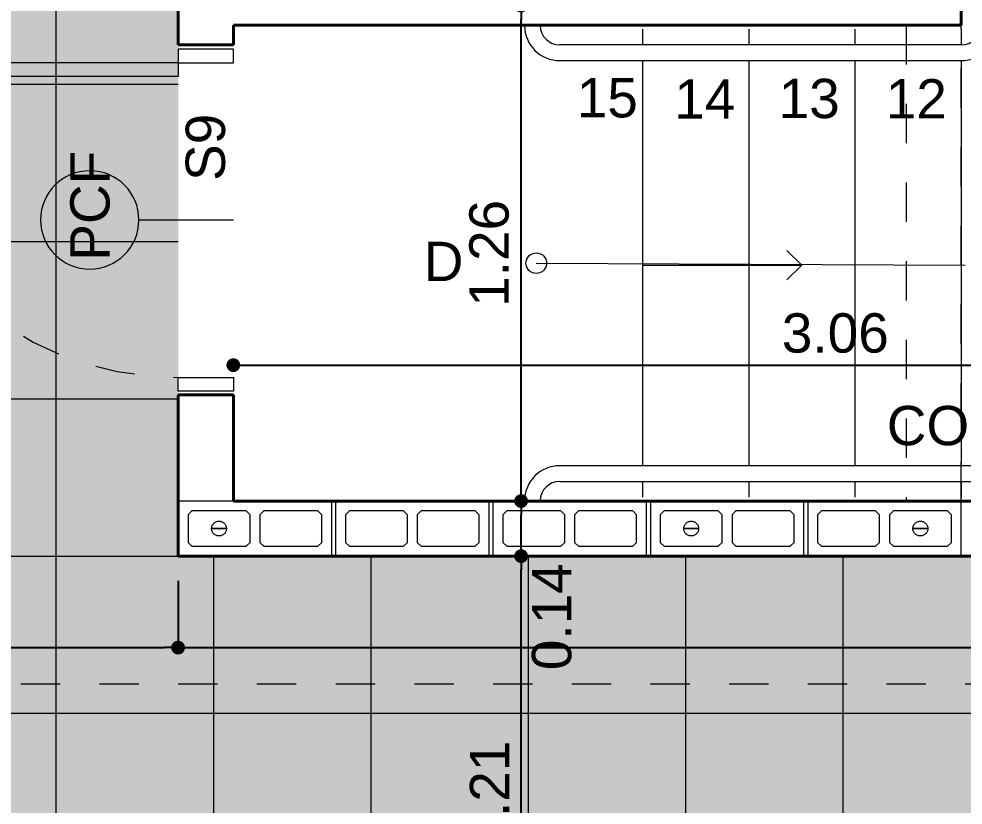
# Model space of a CAD drawing. Header units: millimetres. Extents: x 173 to 410, y -14 to 183.
# Drawn here: x 341.646 to 344.045, y -4.514 to -2.514 of the extents above; entities that cross this region are included whole.
import ezdxf
from ezdxf.enums import TextEntityAlignment as Align

# ---------------------------------------------------------------- set-up
doc = ezdxf.new("R2010")
doc.units = ezdxf.units.MM
doc.set_wipeout_variables(frame=1)
doc.linetypes.add('DASHDOT', pattern=[1, 0.5, -0.25, 0, -0.25])
doc.linetypes.add('HIDDEN', pattern=[0.05, 0.025, -0.025])
doc.layers.get('0').update_dxf_attribs({"color": 4})
for name, color, linetype, lineweight in [('ARQ Alvenaria', 201, 'Continuous', 40), ('ARQ Anotações', 2, 'Continuous', 5), ('ARQ Caixilharia', 140, 'Continuous', 9), ('ARQ Eixos', 8, 'DASHDOT', 5), ('ARQ Hachuras', 8, 'Continuous', 5), ('ARQ Projeções', 144, 'HIDDEN', 5), ('ARQ Visto', 152, 'Continuous', 13)]:
    doc.layers.add(name, color=color, linetype=linetype, lineweight=lineweight)
doc.layers.add('ARQ Forros', color=7, linetype='HIDDEN', lineweight=5, true_color=0xcacaca)
doc.layers.add('ARQ Pisos', color=9, linetype='Continuous', lineweight=5, true_color=0x808080)
doc.styles.get("Standard").update_dxf_attribs({"font": 'arial.ttf'})
doc.dimstyles.new('Executivo 1-50', dxfattribs={"dimtxt": 0.1, "dimasz": 0.035, "dimexe": 0, "dimexo": 0.0625, "dimgap": 0.03, "dimtad": 1, "dimzin": 0, "dimdsep": 46, "dimtxsty": 'Standard', "dimblk": 'DOT', "dimcen": 0.09, "dimclrd": 8, "dimclre": 8, "dimadec": 0, "dimazin": 0, "dimtfac": 1, "dimtix": 1, "dimtmove": 2, "dimatfit": 3, "dimldrblk": 'DOT', "dimfxl": 0.18, "dimfxlon": 1, "dimtolj": 1, "dimtzin": 0, "dimarcsym": 0})

# ---------------------------------------------------------------- blocks, each defined once
blk = doc.blocks.new('WALL_1022', base_point=(-1.4551, 0.355))
at = {"lineweight": 0, "ltscale": 8.36119}
blk.add_wipeout([(-1.4551, 0.355), (-2.4751, 0.355), (-2.4751, 0.315), (-1.4551, 0.315)], dxfattribs=at).dxf.layer = 'ARQ Visto'
at = {"layer": 'ARQ Visto', "lineweight": 13}
for p, q in [((-1.4551, 0.355), (-2.4751, 0.355)), ((-2.4751, 0.315), (-1.4551, 0.315))]:
    blk.add_line(p, q, dxfattribs=at)
blk = doc.blocks.new('WALL_1023', base_point=(-0.3451, -0.755))
at = {"lineweight": 0, "ltscale": 6.695508}
blk.add_wipeout([(-0.3451, -0.715), (-2.4751, -0.715), (-2.4751, -0.755), (-0.3451, -0.755)], dxfattribs=at).dxf.layer = 'ARQ Visto'
at = {"layer": 'ARQ Visto', "lineweight": 13}
for p, q in [((-0.3451, -0.715), (-2.4751, -0.715)), ((-2.4751, -0.755), (-0.3451, -0.755))]:
    blk.add_line(p, q, dxfattribs=at)
blk = doc.blocks.new('WALL_1025', base_point=(-2.5251, 0.4044))
at = {"layer": 'ARQ Visto', "lineweight": 13}
blk.add_line((-2.5251, 0.4044), (-2.5651, 0.404), dxfattribs=at)
for radius in [0.09, 0.05]:
    blk.add_arc((-2.4751, 0.405), radius, 180.6383, 270, dxfattribs=at)
blk = doc.blocks.new('WALL_1026', base_point=(-2.4751, -0.755))
at = {"layer": 'ARQ Visto', "lineweight": 13}
blk.add_line((-2.5651, -0.804), (-2.5251, -0.8044), dxfattribs=at)
for radius in [0.09, 0.05]:
    blk.add_arc((-2.4751, -0.805), radius, 90, 179.3617, dxfattribs=at)
blk = doc.blocks.new('WALL_1028', base_point=(-1.4551, 0.355))
at = {"layer": 'ARQ Visto', "lineweight": 13}
for radius in [0.09, 0.05]:
    blk.add_arc((-1.4551, 0.405), radius, 270, 0, dxfattribs=at)
blk = doc.blocks.new('LINE_92539', base_point=(-2.2651, -0.205))
at = {"layer": 'ARQ Visto', "lineweight": 13}
for p, q in [((-1.8605, -0.205), (-1.898, -0.1675)), ((-2.2651, -0.205), (-1.8605, -0.205)), ((-1.8605, -0.205), (-1.898, -0.2425))]:
    blk.add_line(p, q, dxfattribs=at)
blk = doc.blocks.new('_DOT')
at = {"color": 0, "linetype": 'ByBlock', "lineweight": -2}
blk.add_line((-0.5, 0), (-1, 0), dxfattribs=at)
at = {"color": 0, "linetype": 'ByBlock', "const_width": 0.5}
blk.add_lwpolyline([(-0.25, 0, 1), (0.25, 0, 1)], format="xyb", close=True, dxfattribs=at)
blk = doc.blocks.new('*D2115')
at = {"layer": 'ARQ Anotações', "color": 8, "lineweight": -2, "transparency": 16777216}
for p, q in [((343.102, -3.8804), (342.922, -3.8804)), ((342.922, -5.0554), (342.922, -3.9154)), ((343.102, -5.0904), (342.922, -5.0904))]:
    blk.add_line(p, q, dxfattribs=at)
at = {"layer": 'Defpoints', "color": 0, "transparency": 16777216}
for p in [(342.922, -3.8804), (345.4955, -3.8804), (343.3026, -5.0904)]:
    blk.add_point(p, dxfattribs=at)
at = {"layer": 'ARQ Anotações', "color": 8, "lineweight": -2, "transparency": 16777216, "xscale": 0.035, "yscale": 0.035, "zscale": 0.035}
for p, rotation in [((342.922, -3.8804), 90), ((342.922, -5.0904), 270)]:
    blk.add_blockref('_DOT', p, dxfattribs=dict(at, rotation=rotation))
at = {"layer": 'ARQ Anotações', "color": 0, "lineweight": 13, "transparency": 16777216, "insert": (342.8418, -4.4854), "char_height": 0.1, "attachment_point": 5, "rotation": 90}
blk.add_mtext('\\A1;1.21', dxfattribs=at)
blk = doc.blocks.new('*D2116')
at = {"layer": 'ARQ Anotações', "color": 8, "lineweight": -2, "transparency": 16777216}
for p, q in [((342.742, -3.7404), (342.922, -3.7404)), ((342.922, -3.8454), (342.922, -3.7754)), ((343.102, -3.8804), (342.922, -3.8804))]:
    blk.add_line(p, q, dxfattribs=at)
at = {"layer": 'Defpoints', "color": 0, "transparency": 16777216}
for p in [(342.1906, -3.7404), (342.922, -3.7404), (345.4955, -3.8804)]:
    blk.add_point(p, dxfattribs=at)
at = {"layer": 'ARQ Anotações', "color": 8, "lineweight": -2, "transparency": 16777216, "xscale": 0.035, "yscale": 0.035, "zscale": 0.035}
for p, rotation in [((342.922, -3.7404), 90), ((342.922, -3.8804), 270)]:
    blk.add_blockref('_DOT', p, dxfattribs=dict(at, rotation=rotation))
at = {"layer": 'ARQ Anotações', "color": 0, "lineweight": 13, "transparency": 16777216, "insert": (343.0002, -4.0344), "char_height": 0.1, "attachment_point": 5, "rotation": 90}
blk.add_mtext('\\A1;0.14', dxfattribs=at)
blk = doc.blocks.new('*D2117')
at = {"layer": 'ARQ Anotações', "color": 8, "lineweight": -2, "transparency": 16777216}
for p, q in [((342.983, -2.4804), (342.922, -2.4804)), ((342.922, -3.7054), (342.922, -2.5154)), ((343.102, -3.7404), (342.922, -3.7404))]:
    blk.add_line(p, q, dxfattribs=at)
at = {"layer": 'Defpoints', "color": 0, "transparency": 16777216}
for p in [(342.922, -2.4804), (343.0455, -2.4804), (345.2501, -3.7404)]:
    blk.add_point(p, dxfattribs=at)
at = {"layer": 'ARQ Anotações', "color": 8, "lineweight": -2, "transparency": 16777216, "xscale": 0.035, "yscale": 0.035, "zscale": 0.035}
for p, rotation in [((342.922, -2.4804), 90), ((342.922, -3.7404), 270)]:
    blk.add_blockref('_DOT', p, dxfattribs=dict(at, rotation=rotation))
at = {"layer": 'ARQ Anotações', "color": 0, "lineweight": 13, "transparency": 16777216, "insert": (342.841, -3.1104), "char_height": 0.1, "attachment_point": 5, "rotation": 90}
blk.add_mtext('\\A1;1.26', dxfattribs=at)
blk = doc.blocks.new('Folha 82')
for p, q in [((0.4, 0.8), (0.365, 0.8)), ((0.365, 0), (0.365, 0.8)), ((0.4, 0), (0.4, 0.8)), ((-0.435, 0), (-0.4, 0)), ((-0.435, -0.14), (-0.435, 0)), ((-0.4, 0), (-0.4, -0.14)), ((0.4, 0), (0.365, 0)), ((0.435, 0), (0.4, 0)), ((0.4, 0), (0.4, -0.14)), ((0.435, -0.14), (0.435, 0)), ((-0.4, -0.14), (-0.435, -0.14)), ((0.4, -0.14), (0.435, -0.14))]:
    blk.add_line(p, q)
at = {"layer": 'ARQ Projeções'}
blk.add_arc((0.4, 0), 0.8, 93.1802, 180, dxfattribs=at)
blk = doc.blocks.new('Window-Door Marker - 70_27')
at = {"color": 8}
blk.add_line((0, 0.1), (0, -0.14), dxfattribs=at)
blk.add_circle((0, 0.225), 0.125, dxfattribs=at)
blk.add_attdef('AC_MarkerText_1', text='', height=0.1, rotation=180).set_placement((0.1037, 0.3036), align=Align.BOTTOM_LEFT)
blk = doc.blocks.new('*D2126')
at = {"layer": 'ARQ Anotações', "color": 8, "lineweight": -2, "transparency": 16777216}
for p, q in [((342.0502, -3.9429), (342.0502, -4.1131)), ((340.5406, -4.0029), (340.5406, -4.1131)), ((340.5756, -4.1131), (342.0152, -4.1131))]:
    blk.add_line(p, q, dxfattribs=at)
at = {"layer": 'Defpoints', "color": 0, "transparency": 16777216}
for p in [(342.0502, -3.8804), (340.5406, -3.9404), (342.0502, -4.1131)]:
    blk.add_point(p, dxfattribs=at)
at = {"layer": 'ARQ Anotações', "color": 8, "lineweight": -2, "transparency": 16777216, "xscale": 0.035, "yscale": 0.035, "zscale": 0.035, "rotation": 180}
blk.add_blockref('_DOT', (340.5406, -4.1131), dxfattribs=at)
at = {"layer": 'ARQ Anotações', "color": 8, "lineweight": -2, "transparency": 16777216, "xscale": 0.035, "yscale": 0.035, "zscale": 0.035}
blk.add_blockref('_DOT', (342.0502, -4.1131), dxfattribs=at)
at = {"layer": 'ARQ Anotações', "color": 0, "transparency": 16777216, "insert": (341.2954, -4.0321), "char_height": 0.1, "attachment_point": 5}
blk.add_mtext('\\A1;1.51', dxfattribs=at)
blk = doc.blocks.new('*D2127')
at = {"layer": 'ARQ Anotações', "color": 8, "lineweight": -2, "transparency": 16777216}
for p, q in [((342.0502, -3.9429), (342.0502, -4.1131)), ((348.9405, -3.943), (348.9405, -4.1131)), ((342.0852, -4.1131), (348.9055, -4.1131))]:
    blk.add_line(p, q, dxfattribs=at)
at = {"layer": 'Defpoints', "color": 0, "transparency": 16777216}
for p in [(342.0502, -3.8804), (348.9405, -3.8805), (348.9405, -4.1131)]:
    blk.add_point(p, dxfattribs=at)
at = {"layer": 'ARQ Anotações', "color": 8, "lineweight": -2, "transparency": 16777216, "xscale": 0.035, "yscale": 0.035, "zscale": 0.035, "rotation": 180}
blk.add_blockref('_DOT', (342.0502, -4.1131), dxfattribs=at)
at = {"layer": 'ARQ Anotações', "color": 8, "lineweight": -2, "transparency": 16777216, "xscale": 0.035, "yscale": 0.035, "zscale": 0.035}
blk.add_blockref('_DOT', (348.9405, -4.1131), dxfattribs=at)
at = {"layer": 'ARQ Anotações', "color": 0, "transparency": 16777216, "insert": (345.4953, -4.0321), "char_height": 0.1, "attachment_point": 5}
blk.add_mtext('\\A1;6.89', dxfattribs=at)
blk = doc.blocks.new('*D2131')
at = {"layer": 'ARQ Anotações', "color": 8, "lineweight": -2, "transparency": 16777216}
for p, q in [((342.1906, -1.7406), (342.1906, -1.5606)), ((342.2256, -1.5606), (343.8655, -1.5606)), ((343.9005, -1.7406), (343.9005, -1.5606))]:
    blk.add_line(p, q, dxfattribs=at)
at = {"layer": 'Defpoints', "color": 0, "transparency": 16777216}
for p in [(343.9005, -1.5606), (342.1906, -2.9038), (343.9005, -2.9038)]:
    blk.add_point(p, dxfattribs=at)
at = {"layer": 'ARQ Anotações', "color": 8, "lineweight": -2, "transparency": 16777216, "xscale": 0.035, "yscale": 0.035, "zscale": 0.035, "rotation": 180}
blk.add_blockref('_DOT', (342.1906, -1.5606), dxfattribs=at)
at = {"layer": 'ARQ Anotações', "color": 8, "lineweight": -2, "transparency": 16777216, "xscale": 0.035, "yscale": 0.035, "zscale": 0.035}
blk.add_blockref('_DOT', (343.9005, -1.5606), dxfattribs=at)
at = {"layer": 'ARQ Anotações', "color": 0, "transparency": 16777216, "insert": (343.0932, -1.6672), "char_height": 0.1, "attachment_point": 5}
blk.add_mtext('\\A1;1.71', dxfattribs=at)
blk = doc.blocks.new('*D2139')
at = {"layer": 'ARQ Anotações', "color": 8, "lineweight": -2, "transparency": 16777216}
for p, q in [((342.1906, -3.4079), (342.1906, -3.3947)), ((342.2256, -3.3947), (345.2155, -3.3947)), ((345.2505, -3.4079), (345.2505, -3.3947))]:
    blk.add_line(p, q, dxfattribs=at)
at = {"layer": 'Defpoints', "color": 0, "transparency": 16777216}
for p in [(345.2505, -3.3947), (342.1906, -3.4704), (345.2505, -3.4704)]:
    blk.add_point(p, dxfattribs=at)
at = {"layer": 'ARQ Anotações', "color": 8, "lineweight": -2, "transparency": 16777216, "xscale": 0.035, "yscale": 0.035, "zscale": 0.035, "rotation": 180}
blk.add_blockref('_DOT', (342.1906, -3.3947), dxfattribs=at)
at = {"layer": 'ARQ Anotações', "color": 8, "lineweight": -2, "transparency": 16777216, "xscale": 0.035, "yscale": 0.035, "zscale": 0.035}
blk.add_blockref('_DOT', (345.2505, -3.3947), dxfattribs=at)
at = {"layer": 'ARQ Anotações', "color": 0, "transparency": 16777216, "insert": (343.7205, -3.3136), "char_height": 0.1, "attachment_point": 5}
blk.add_mtext('\\A1;3.06', dxfattribs=at)

msp = doc.modelspace()

# ---------------------------------------------------------------- hatches: boundary and pattern name
at = {"layer": 'ARQ Forros'}
h = msp.add_hatch(color=256, dxfattribs=at)
h.dxf.hatch_style = 1
h.paths.add_polyline_path([(340.5406, -7.1755), (340.5407, -7.1755), (340.5407, -5.2205), (341.5012, -5.2205), (341.5012, -5.0904), (341.8905, -5.0904), (341.8906, -5.0904), (343.3023, -5.0905), (343.3127, -5.0905), (350.4502, -5.0905), (350.4505, -0.7805), (348.9409, -0.7805), (348.9405, -3.8805), (342.051, -3.8805), (342.051, -0.7805), (340.5406, -0.7804)])

# ---------------------------------------------------------------- linework, layer by layer
at = {"layer": 'ARQ Alvenaria'}
for p, q in [((344.0405, -2.5304), (344.0405, -0.7804)), ((342.0506, -2.1431), (342.0506, -2.5804)), ((342.1906, -2.5804), (342.1906, -2.5304)), ((342.1906, -2.5304), (344.0405, -2.5304)), ((342.0506, -2.5804), (342.1906, -2.5804)), ((342.0506, -3.4704), (342.1906, -3.4704)), ((342.0506, -3.4704), (342.0506, -3.8804)), ((342.1906, -3.7404), (342.1906, -3.4704)), ((342.1906, -3.7404), (345.2505, -3.7404)), ((342.0506, -3.8804), (348.9405, -3.8804))]:
    msp.add_line(p, q, dxfattribs=at)
at = {"layer": 'ARQ Anotações'}
msp.add_line((342.9605, -3.1354), (344.0501, -3.1408), dxfattribs=at)
msp.add_circle((342.9605, -3.1354), 0.0262, dxfattribs=at)
at = {"layer": 'ARQ Eixos', "linetype": 'DASHDOT', "ltscale": 0.1}
msp.add_line((329.6507, -4.2054), (360.3905, -4.2054), dxfattribs=at)
at = {"layer": 'ARQ Hachuras', "flags": 128}
for points in [[(342.4405, -3.7404), (342.0505, -3.7404), (342.0505, -3.8804), (342.4405, -3.8804)], [(342.8405, -3.7404), (342.4505, -3.7404), (342.4505, -3.8804), (342.8405, -3.8804)], [(343.2405, -3.7404), (342.8505, -3.7404), (342.8505, -3.8804), (343.2405, -3.8804)], [(343.6405, -3.7404), (343.2505, -3.7404), (343.2505, -3.8804), (343.6405, -3.8804)], [(344.0405, -3.7404), (343.6505, -3.7404), (343.6505, -3.8804), (344.0405, -3.8804)], [(342.233, -3.7754), (342.223, -3.7654), (342.0855, -3.7654), (342.0755, -3.7754), (342.0755, -3.8454), (342.0855, -3.8554), (342.223, -3.8554), (342.233, -3.8454)], [(342.4155, -3.7754), (342.4055, -3.7654), (342.268, -3.7654), (342.258, -3.7754), (342.258, -3.8454), (342.268, -3.8554), (342.4055, -3.8554), (342.4155, -3.8454)], [(342.633, -3.7754), (342.623, -3.7654), (342.4855, -3.7654), (342.4755, -3.7754), (342.4755, -3.8454), (342.4855, -3.8554), (342.623, -3.8554), (342.633, -3.8454)], [(342.8155, -3.7754), (342.8055, -3.7654), (342.668, -3.7654), (342.658, -3.7754), (342.658, -3.8454), (342.668, -3.8554), (342.8055, -3.8554), (342.8155, -3.8454)], [(343.033, -3.7754), (343.023, -3.7654), (342.8855, -3.7654), (342.8755, -3.7754), (342.8755, -3.8454), (342.8855, -3.8554), (343.023, -3.8554), (343.033, -3.8454)], [(343.2155, -3.7754), (343.2055, -3.7654), (343.068, -3.7654), (343.058, -3.7754), (343.058, -3.8454), (343.068, -3.8554), (343.2055, -3.8554), (343.2155, -3.8454)], [(343.433, -3.7754), (343.423, -3.7654), (343.2855, -3.7654), (343.2755, -3.7754), (343.2755, -3.8454), (343.2855, -3.8554), (343.423, -3.8554), (343.433, -3.8454)], [(343.6155, -3.7754), (343.6055, -3.7654), (343.468, -3.7654), (343.458, -3.7754), (343.458, -3.8454), (343.468, -3.8554), (343.6055, -3.8554), (343.6155, -3.8454)], [(343.833, -3.7754), (343.823, -3.7654), (343.6855, -3.7654), (343.6755, -3.7754), (343.6755, -3.8454), (343.6855, -3.8554), (343.823, -3.8554), (343.833, -3.8454)], [(344.0155, -3.7754), (344.0055, -3.7654), (343.868, -3.7654), (343.858, -3.7754), (343.858, -3.8454), (343.868, -3.8554), (344.0055, -3.8554), (344.0155, -3.8454)], [(342.1539, -3.8104), (342.1539, -3.8104), (342.1539, -3.8104), (342.1539, -3.8105), (342.1539, -3.8105), (342.154, -3.8105), (342.154, -3.8105), (342.154, -3.8106), (342.154, -3.8106), (342.154, -3.8106), (342.1541, -3.8106), (342.1541, -3.8106), (342.1541, -3.8106), (342.1541, -3.8107), (342.1542, -3.8107), (342.1542, -3.8107), (342.1542, -3.8107), (342.1543, -3.8107), (342.1543, -3.8107), (342.1543, -3.8106), (342.1543, -3.8106), (342.1544, -3.8106), (342.1544, -3.8106), (342.1544, -3.8106), (342.1544, -3.8106), (342.1545, -3.8105), (342.1545, -3.8105), (342.1545, -3.8105), (342.1545, -3.8105), (342.1545, -3.8104), (342.1545, -3.8104), (342.1545, -3.8104), (342.1353, -3.8104), (342.1354, -3.8085), (342.1357, -3.8066), (342.1362, -3.8047), (342.1368, -3.8029), (342.1377, -3.8012), (342.1387, -3.7996), (342.1399, -3.7981), (342.1412, -3.7967), (342.1426, -3.7954), (342.1442, -3.7943), (342.1459, -3.7934), (342.1476, -3.7926), (342.1495, -3.7921), (342.1514, -3.7917), (342.1533, -3.7915), (342.1552, -3.7915), (342.1571, -3.7917), (342.159, -3.7921), (342.1608, -3.7926), (342.1625, -3.7934), (342.1642, -3.7943), (342.1658, -3.7954), (342.1672, -3.7967), (342.1686, -3.7981), (342.1697, -3.7996), (342.1707, -3.8012), (342.1716, -3.8029), (342.1722, -3.8047), (342.1727, -3.8066), (342.173, -3.8085), (342.1731, -3.8104)], [(343.3539, -3.8104), (343.3539, -3.8104), (343.3539, -3.8104), (343.3539, -3.8105), (343.3539, -3.8105), (343.354, -3.8105), (343.354, -3.8105), (343.354, -3.8106), (343.354, -3.8106), (343.354, -3.8106), (343.3541, -3.8106), (343.3541, -3.8106), (343.3541, -3.8106), (343.3541, -3.8107), (343.3542, -3.8107), (343.3542, -3.8107), (343.3542, -3.8107), (343.3543, -3.8107), (343.3543, -3.8107), (343.3543, -3.8106), (343.3543, -3.8106), (343.3544, -3.8106), (343.3544, -3.8106), (343.3544, -3.8106), (343.3544, -3.8106), (343.3545, -3.8105), (343.3545, -3.8105), (343.3545, -3.8105), (343.3545, -3.8105), (343.3545, -3.8104), (343.3545, -3.8104), (343.3545, -3.8104), (343.3353, -3.8104), (343.3354, -3.8085), (343.3357, -3.8066), (343.3362, -3.8047), (343.3368, -3.8029), (343.3377, -3.8012), (343.3387, -3.7996), (343.3399, -3.7981), (343.3412, -3.7967), (343.3426, -3.7954), (343.3442, -3.7943), (343.3459, -3.7934), (343.3476, -3.7926), (343.3495, -3.7921), (343.3514, -3.7917), (343.3533, -3.7915), (343.3552, -3.7915), (343.3571, -3.7917), (343.359, -3.7921), (343.3608, -3.7926), (343.3625, -3.7934), (343.3642, -3.7943), (343.3658, -3.7954), (343.3672, -3.7967), (343.3686, -3.7981), (343.3697, -3.7996), (343.3707, -3.8012), (343.3716, -3.8029), (343.3722, -3.8047), (343.3727, -3.8066), (343.373, -3.8085), (343.3731, -3.8104)], [(343.9364, -3.8104), (343.9364, -3.8104), (343.9364, -3.8104), (343.9364, -3.8105), (343.9364, -3.8105), (343.9365, -3.8105), (343.9365, -3.8105), (343.9365, -3.8106), (343.9365, -3.8106), (343.9365, -3.8106), (343.9366, -3.8106), (343.9366, -3.8106), (343.9366, -3.8106), (343.9366, -3.8107), (343.9367, -3.8107), (343.9367, -3.8107), (343.9367, -3.8107), (343.9368, -3.8107), (343.9368, -3.8107), (343.9368, -3.8106), (343.9368, -3.8106), (343.9369, -3.8106), (343.9369, -3.8106), (343.9369, -3.8106), (343.9369, -3.8106), (343.937, -3.8105), (343.937, -3.8105), (343.937, -3.8105), (343.937, -3.8105), (343.937, -3.8104), (343.937, -3.8104), (343.937, -3.8104), (343.9178, -3.8104), (343.9179, -3.8085), (343.9182, -3.8066), (343.9187, -3.8047), (343.9193, -3.8029), (343.9202, -3.8012), (343.9212, -3.7996), (343.9224, -3.7981), (343.9237, -3.7967), (343.9251, -3.7954), (343.9267, -3.7943), (343.9284, -3.7934), (343.9301, -3.7926), (343.932, -3.7921), (343.9339, -3.7917), (343.9358, -3.7915), (343.9377, -3.7915), (343.9396, -3.7917), (343.9415, -3.7921), (343.9433, -3.7926), (343.945, -3.7934), (343.9467, -3.7943), (343.9483, -3.7954), (343.9497, -3.7967), (343.9511, -3.7981), (343.9522, -3.7996), (343.9532, -3.8012), (343.9541, -3.8029), (343.9547, -3.8047), (343.9552, -3.8066), (343.9555, -3.8085), (343.9556, -3.8104)], [(342.1545, -3.8104), (342.1545, -3.8103), (342.1545, -3.8103), (342.1545, -3.8103), (342.1545, -3.8102), (342.1545, -3.8102), (342.1545, -3.8102), (342.1544, -3.8102), (342.1544, -3.8101), (342.1544, -3.8101), (342.1544, -3.8101), (342.1543, -3.8101), (342.1543, -3.8101), (342.1543, -3.8101), (342.1543, -3.8101), (342.1542, -3.8101), (342.1542, -3.8101), (342.1542, -3.8101), (342.1541, -3.8101), (342.1541, -3.8101), (342.1541, -3.8101), (342.1541, -3.8101), (342.154, -3.8101), (342.154, -3.8101), (342.154, -3.8102), (342.154, -3.8102), (342.154, -3.8102), (342.1539, -3.8102), (342.1539, -3.8103), (342.1539, -3.8103), (342.1539, -3.8103), (342.1539, -3.8104), (342.1731, -3.8104), (342.173, -3.8123), (342.1727, -3.8142), (342.1722, -3.816), (342.1716, -3.8178), (342.1707, -3.8195), (342.1697, -3.8212), (342.1686, -3.8227), (342.1672, -3.8241), (342.1658, -3.8253), (342.1642, -3.8264), (342.1625, -3.8273), (342.1608, -3.8281), (342.159, -3.8287), (342.1571, -3.829), (342.1552, -3.8292), (342.1533, -3.8292), (342.1514, -3.829), (342.1495, -3.8287), (342.1476, -3.8281), (342.1459, -3.8273), (342.1442, -3.8264), (342.1426, -3.8253), (342.1412, -3.8241), (342.1399, -3.8227), (342.1387, -3.8212), (342.1377, -3.8195), (342.1368, -3.8178), (342.1362, -3.816), (342.1357, -3.8142), (342.1354, -3.8123), (342.1353, -3.8104)], [(343.3545, -3.8104), (343.3545, -3.8103), (343.3545, -3.8103), (343.3545, -3.8103), (343.3545, -3.8102), (343.3545, -3.8102), (343.3545, -3.8102), (343.3544, -3.8102), (343.3544, -3.8101), (343.3544, -3.8101), (343.3544, -3.8101), (343.3543, -3.8101), (343.3543, -3.8101), (343.3543, -3.8101), (343.3543, -3.8101), (343.3542, -3.8101), (343.3542, -3.8101), (343.3542, -3.8101), (343.3541, -3.8101), (343.3541, -3.8101), (343.3541, -3.8101), (343.3541, -3.8101), (343.354, -3.8101), (343.354, -3.8101), (343.354, -3.8102), (343.354, -3.8102), (343.354, -3.8102), (343.3539, -3.8102), (343.3539, -3.8103), (343.3539, -3.8103), (343.3539, -3.8103), (343.3539, -3.8104), (343.3731, -3.8104), (343.373, -3.8123), (343.3727, -3.8142), (343.3722, -3.816), (343.3716, -3.8178), (343.3707, -3.8195), (343.3697, -3.8212), (343.3686, -3.8227), (343.3672, -3.8241), (343.3658, -3.8253), (343.3642, -3.8264), (343.3625, -3.8273), (343.3608, -3.8281), (343.359, -3.8287), (343.3571, -3.829), (343.3552, -3.8292), (343.3533, -3.8292), (343.3514, -3.829), (343.3495, -3.8287), (343.3476, -3.8281), (343.3459, -3.8273), (343.3442, -3.8264), (343.3426, -3.8253), (343.3412, -3.8241), (343.3399, -3.8227), (343.3387, -3.8212), (343.3377, -3.8195), (343.3368, -3.8178), (343.3362, -3.816), (343.3357, -3.8142), (343.3354, -3.8123), (343.3353, -3.8104)], [(343.937, -3.8104), (343.937, -3.8103), (343.937, -3.8103), (343.937, -3.8103), (343.937, -3.8102), (343.937, -3.8102), (343.937, -3.8102), (343.9369, -3.8102), (343.9369, -3.8101), (343.9369, -3.8101), (343.9369, -3.8101), (343.9368, -3.8101), (343.9368, -3.8101), (343.9368, -3.8101), (343.9368, -3.8101), (343.9367, -3.8101), (343.9367, -3.8101), (343.9367, -3.8101), (343.9366, -3.8101), (343.9366, -3.8101), (343.9366, -3.8101), (343.9366, -3.8101), (343.9365, -3.8101), (343.9365, -3.8101), (343.9365, -3.8102), (343.9365, -3.8102), (343.9365, -3.8102), (343.9364, -3.8102), (343.9364, -3.8103), (343.9364, -3.8103), (343.9364, -3.8103), (343.9364, -3.8104), (343.9556, -3.8104), (343.9555, -3.8123), (343.9552, -3.8142), (343.9547, -3.816), (343.9541, -3.8178), (343.9532, -3.8195), (343.9522, -3.8212), (343.9511, -3.8227), (343.9497, -3.8241), (343.9483, -3.8253), (343.9467, -3.8264), (343.945, -3.8273), (343.9433, -3.8281), (343.9415, -3.8287), (343.9396, -3.829), (343.9377, -3.8292), (343.9358, -3.8292), (343.9339, -3.829), (343.932, -3.8287), (343.9301, -3.8281), (343.9284, -3.8273), (343.9267, -3.8264), (343.9251, -3.8253), (343.9237, -3.8241), (343.9224, -3.8227), (343.9212, -3.8212), (343.9202, -3.8195), (343.9193, -3.8178), (343.9187, -3.816), (343.9182, -3.8142), (343.9179, -3.8123), (343.9178, -3.8104)]]:
    msp.add_lwpolyline(points, close=True, dxfattribs=at)

# ---------------------------------------------------------------- block references
at = {"layer": 'ARQ Anotações'}
ref = msp.add_blockref('Window-Door Marker - 70_27', (342.0506, -3.0254), dxfattribs=dict(at, xscale=-1, rotation=90))
ref.add_attrib('AC_MarkerText_1', 'PCF', dxfattribs={"layer": '0', "height": 0.1, "rotation": 90}).set_placement((341.9062, -3.1291), align=Align.BOTTOM_LEFT)
at = {"layer": 'ARQ Caixilharia', "rotation": 90.00000000000001}
msp.add_blockref('Folha 82', (342.0506, -3.0258), dxfattribs=at)
at = {"layer": 'ARQ Visto'}
msp.add_blockref('LINE_92539', (343.2305, -3.1404), dxfattribs=at)

# ---------------------------------------------------------------- texts
at = {"layer": 'ARQ Anotações', "lineweight": 13, "char_height": 0.1}
for s, insert, attachment_point in [('{15}', (343.0634, -2.7662), 7), ('{14}', (343.3112, -2.768), 7), ('{13}', (343.5764, -2.768), 7), ('{12}', (343.8487, -2.7675), 7), ('{CORRIMÃO H=0.92}', (344.482, -3.5998), 8)]:
    msp.add_mtext(s, dxfattribs=dict(at, insert=insert, attachment_point=attachment_point))
at = {"layer": 'ARQ Anotações', "insert": (342.0694, -2.7555), "char_height": 0.1, "attachment_point": 3, "rotation": 90}
msp.add_mtext('S9', dxfattribs=at)
at = {"layer": 'ARQ Anotações', "insert": (342.725, -3.181), "char_height": 0.1, "attachment_point": 8}
msp.add_mtext('D', dxfattribs=at)

# ---------------------------------------------------------------- dimensions: what is measured, and where the dimension line sits
at = {"layer": 'ARQ Anotações'}
for base, p1, p2, picture, middle in [((345.2505, -3.3947), (342.1906, -3.4704), (345.2505, -3.4704), '*D2139', (343.7205, -3.3136)), ((342.0502, -4.1131), (340.5406, -3.9404), (342.0502, -3.8804), '*D2126', (341.2954, -4.0321)), ((348.9405, -4.1131), (342.0502, -3.8804), (348.9405, -3.8805), '*D2127', (345.4953, -4.0321))]:
    dim = msp.add_linear_dim(base=base, p1=p1, p2=p2, dimstyle='Executivo 1-50', dxfattribs=at)
    dim.commit()
    dim.dimension.update_dxf_attribs({"geometry": picture, "text_midpoint": middle})
at = {"layer": 'ARQ Anotações', "lineweight": 13}
dim = msp.add_linear_dim(base=(342.922, -3.7404), p1=(345.4955, -3.8804), p2=(342.1906, -3.7404), angle=90, dimstyle='Executivo 1-50', dxfattribs=at)
dim.commit()
dim.dimension.update_dxf_attribs({"geometry": '*D2116', "text_midpoint": (343.0002, -4.0344), "dimtype": 160})
dim = msp.add_linear_dim(base=(342.922, -3.8804), p1=(343.3026, -5.0904), p2=(345.4955, -3.8804), angle=90, dimstyle='Executivo 1-50', dxfattribs=at)
dim.commit()
dim.dimension.update_dxf_attribs({"geometry": '*D2115', "text_midpoint": (342.8418, -4.4854)})

# ---------------------------------------------------------------- next in the draw order: block references
at = {"layer": 'ARQ Visto'}
for name, p in [('WALL_1022', (344.0405, -2.5804)), ('WALL_1023', (345.1505, -3.6904))]:
    msp.add_blockref(name, p, dxfattribs=at)

# ---------------------------------------------------------------- next in the draw order: hatches: boundary and pattern name
at = {"layer": 'ARQ Pisos'}
h = msp.add_hatch(dxfattribs=at)
h.set_pattern_fill('NET', color=256, scale=3.2)
h.set_pattern_definition([(0, (348.94046, -3.88043), (0, 0.4), []), (90, (348.94046, -3.88043), (-0.4, 2e-17), [])])
h.paths.add_polyline_path([(341.8902, -5.0904), (343.3031, -5.0904), (350.4501, -5.0904), (350.4501, -0.7804), (348.9405, -0.7804), (348.9405, -3.8804), (342.0502, -3.8804), (342.0506, -0.7804), (340.5402, -0.7804), (340.5402, -5.2304), (341.7508, -5.2304), (341.7508, -5.2304), (341.5008, -5.2304), (341.5008, -5.0904), (341.8902, -5.0904)])

# ---------------------------------------------------------------- next in the draw order: linework, layer by layer
at = {"layer": 'ARQ Projeções'}
msp.add_lwpolyline([(343.9005, -3.7404), (344.0405, -3.7404), (344.0405, -2.5304), (343.9005, -2.5304)], close=True, dxfattribs=at)
at = {"layer": 'ARQ Visto'}
for p, q in [((343.2305, -2.5404), (343.2305, -2.5804)), ((343.5005, -2.5404), (343.5005, -2.5804)), ((343.7705, -2.5404), (343.7705, -2.5804)), ((344.0405, -2.5404), (344.0405, -2.5804)), ((343.2305, -2.6204), (343.2305, -3.6504)), ((343.5005, -2.6204), (343.5005, -3.6504)), ((343.7705, -2.6204), (343.7705, -3.6504)), ((344.0405, -2.6204), (344.0405, -3.6504)), ((343.2305, -3.6904), (343.2305, -3.7304)), ((343.5005, -3.6904), (343.5005, -3.7304)), ((343.7705, -3.6904), (343.7705, -3.7304)), ((344.0405, -3.6904), (344.0405, -3.7304))]:
    msp.add_line(p, q, dxfattribs=at)

# ---------------------------------------------------------------- next in the draw order: block references
for name, p in [('WALL_1025', (342.9705, -2.531)), ('WALL_1028', (344.0405, -2.5804)), ('WALL_1026', (343.0205, -3.6904))]:
    msp.add_blockref(name, p, dxfattribs=at)

# ---------------------------------------------------------------- next in the draw order: dimensions: what is measured, and where the dimension line sits
at = {"layer": 'ARQ Anotações'}
dim = msp.add_linear_dim(base=(343.9005, -1.5606), p1=(342.1906, -2.9038), p2=(343.9005, -2.9038), dimstyle='Executivo 1-50', dxfattribs=at)
dim.commit()
dim.dimension.update_dxf_attribs({"geometry": '*D2131', "text_midpoint": (343.0932, -1.6672), "dimtype": 160})
at = {"layer": 'ARQ Anotações', "lineweight": 13}
dim = msp.add_linear_dim(base=(342.922, -2.4804), p1=(345.2501, -3.7404), p2=(343.0455, -2.4804), angle=90, dimstyle='Executivo 1-50', dxfattribs=at)
dim.commit()
dim.dimension.update_dxf_attribs({"geometry": '*D2117', "text_midpoint": (342.841, -3.1104)})

doc.saveas('drawing.dxf')
